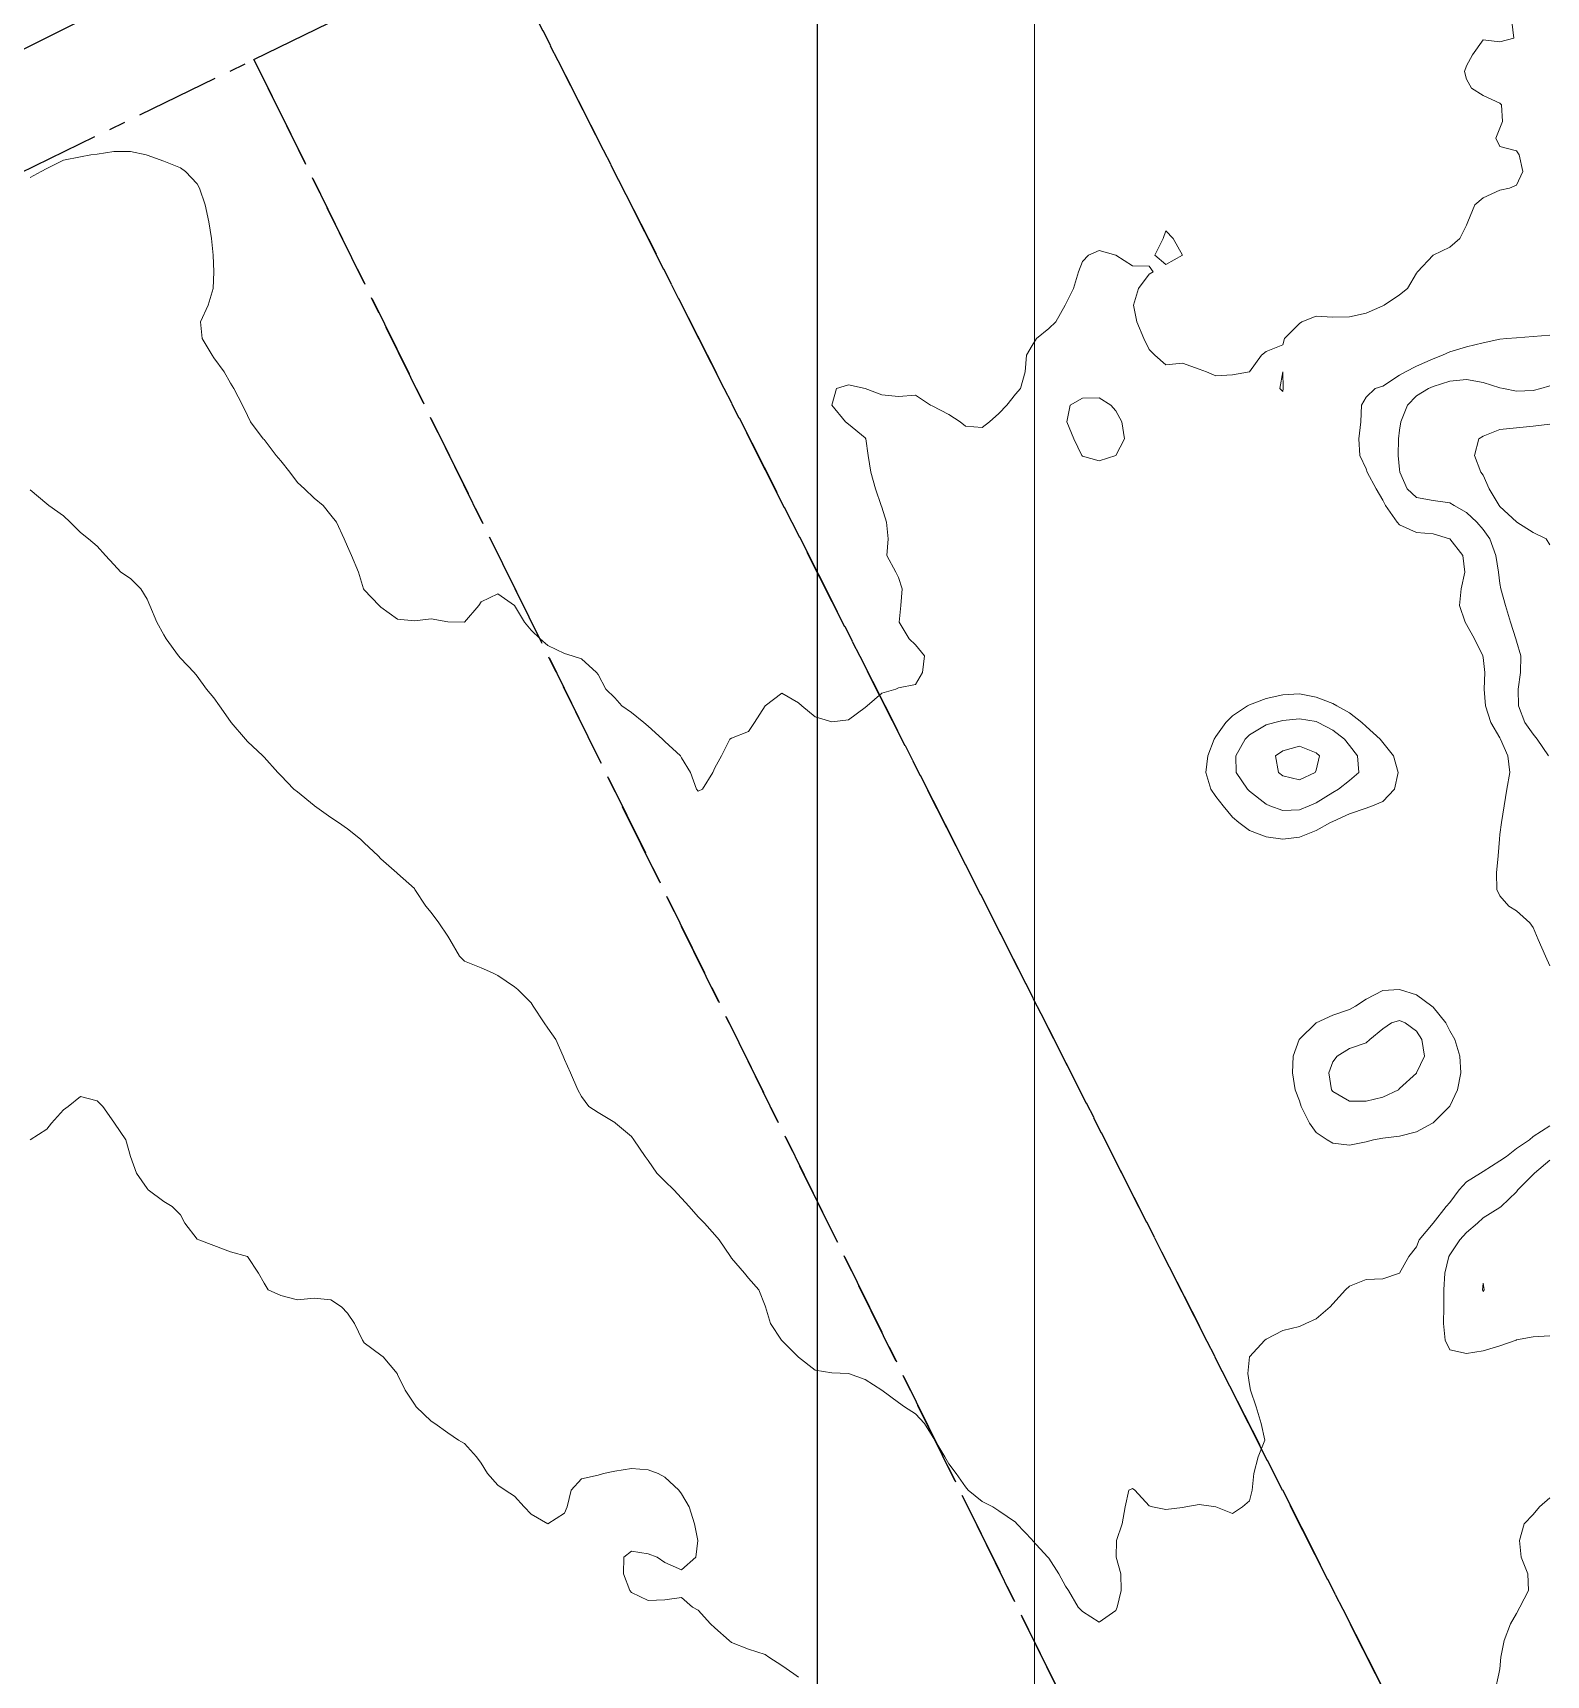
# Model space of a CAD drawing. Header units: centimetres. Extents: x 0 to 642158, y -847 to 649707.
# Drawn here: x 617236.83 to 617282.14, y 620797.71 to 620846.91 of the extents above; entities that cross this region are included whole.
import ezdxf

# ---------------------------------------------------------------- set-up
doc = ezdxf.new("R2010")
doc.units = ezdxf.units.CM
doc.header["$MEASUREMENT"] = 0
doc.linetypes.add('CENTERX2', pattern=[4, 2.5, -0.5, 0.5, -0.5])
doc.layers.add('MEV_grille', color=254, linetype='Continuous', lineweight=9)
doc.layers.add('WAL_topographie 0.5', color=253, linetype='Continuous', lineweight=20)
doc.layers.add('SPW_parcellaire cadastral', color=7, linetype='CENTERX2', lineweight=25, true_color=0xff0542)
picture_1 = doc.add_image_def('image2.png', size_in_pixel=(6614, 11023))

# ---------------------------------------------------------------- blocks, each defined once
blk = doc.blocks.new('*U112')
at = {"layer": 'MEV_grille', "transparency": 33554687}
blk.add_lwpolyline([(0, 1825.476), (0, -1825.476)], dxfattribs=at)
blk = doc.blocks.new('*U113')
at = {"layer": 'MEV_grille', "color": 0, "linetype": 'ByBlock', "lineweight": -2, "transparency": 16777216}
blk.add_blockref('*U112', (1900, 0), dxfattribs=at)

msp = doc.modelspace()

# ---------------------------------------------------------------- linework, layer by layer
msp.add_lwpolyline([(616959.655, 620703.552), (616982.944, 620718.069), (617008.046, 620732.586), (617035.72, 620747.406), (617113.599, 620785.514), (617149.59, 620803.66), (617192.99, 620824.68), (617220.21, 620838.29), (617257.26, 620856.739), (617304.592, 620879.574), (617342.397, 620898.93)])
at = {"layer": 'SPW_parcellaire cadastral'}
for points in [[(617454.845, 620780.014), (617404.956, 620754.186), (617359.081, 620730.17), (617336.661, 620771.212), (617310.193, 620758.188), (617304.386, 620763.201), (617294.476, 620769.289), (617288.255, 620775.589), (617250.741, 620849.649), (617325.082, 620885.743), (617338.539, 620892.37), (617355.187, 620858.56), (617359.626, 620860.746), (617369.519, 620865.618), (617374.129, 620867.888), (617378.983, 620870.401), (617456.064, 620908.347)], [(617230.744, 620712.405), (617238.37, 620716.158), (617240.745, 620724.014), (617272.508, 620739.643), (617282.123, 620767.668), (617243.448, 620846.11), (617250.741, 620849.649), (617288.255, 620775.589), (617294.476, 620769.289), (617304.386, 620763.201), (617310.193, 620758.188), (617336.661, 620771.212), (617359.081, 620730.17), (617357.925, 620729.905), (617383.852, 620679.762), (617287.666, 620632.245), (617278.015, 620641.677), (617259.392, 620657.765), (617254.096, 620663.041), (617248.455, 620670.977), (617243.126, 620681.472), (617230.744, 620712.405)], [(617230.744, 620712.405), (617220.396, 620753.015), (617217.144, 620774.915), (617212.878, 620831.134), (617222.042, 620835.718), (617243.448, 620846.11), (617282.123, 620767.668), (617272.508, 620739.643), (617240.745, 620724.014), (617238.37, 620716.158), (617230.744, 620712.405)]]:
    msp.add_lwpolyline(points, dxfattribs=at)
at = {"layer": 'WAL_topographie 0.5'}
for points in [[(617236.75, 620842.572), (617237.073, 620842.75), (617237.25, 620842.847), (617237.75, 620843.095), (617238.25, 620843.195), (617238.568, 620843.25), (617238.75, 620843.276), (617239.25, 620843.355), (617239.75, 620843.356), (617240.222, 620843.25), (617240.25, 620843.244), (617240.75, 620843.067), (617241.25, 620842.859), (617241.395, 620842.75), (617241.75, 620842.379), (617241.82, 620842.25), (617241.985, 620841.75), (617242.101, 620841.25), (617242.181, 620840.75), (617242.228, 620840.25), (617242.25, 620839.75), (617242.25, 620839.75), (617242.25, 620839.75), (617242.225, 620839.25), (617242.075, 620838.75), (617241.844, 620838.25), (617241.897, 620837.75), (617242.199, 620837.25), (617242.25, 620837.171), (617242.552, 620836.75), (617242.75, 620836.411), (617242.843, 620836.25), (617243.102, 620835.75), (617243.25, 620835.441), (617243.348, 620835.25), (617243.722, 620834.75), (617243.75, 620834.724), (617244.113, 620834.25), (617244.25, 620834.083), (617244.519, 620833.75), (617244.75, 620833.442), (617244.958, 620833.25), (617245.25, 620832.966), (617245.517, 620832.75), (617245.75, 620832.458), (617245.917, 620832.25), (617246.15, 620831.75), (617246.25, 620831.516), (617246.364, 620831.25), (617246.576, 620830.75), (617246.731, 620830.25), (617246.75, 620830.222), (617247.197, 620829.75), (617247.25, 620829.701), (617247.75, 620829.342), (617248.25, 620829.298), (617248.75, 620829.35), (617249.25, 620829.262), (617249.75, 620829.25), (617250.185, 620829.75), (617250.25, 620829.861), (617250.75, 620830.102), (617251.25, 620829.75), (617251.25, 620829.75), (617251.55, 620829.25), (617251.75, 620829.019), (617252.019, 620828.75), (617252.25, 620828.556), (617252.75, 620828.313), (617252.973, 620828.25), (617253.25, 620828.154), (617253.706, 620827.75), (617253.75, 620827.687), (617253.983, 620827.25), (617254.25, 620826.983), (617254.462, 620826.75), (617254.75, 620826.544), (617255.125, 620826.25), (617255.25, 620826.135), (617255.679, 620825.75), (617255.75, 620825.679), (617256.219, 620825.25), (617256.25, 620825.191), (617256.518, 620824.75), (617256.7, 620824.25), (617256.75, 620824.19), (617256.875, 620824.25), (617257.183, 620824.75), (617257.25, 620824.893), (617257.442, 620825.25), (617257.7, 620825.75), (617257.75, 620825.783), (617258.25, 620825.983), (617258.432, 620826.25), (617258.75, 620826.75), (617258.75, 620826.75), (617259.25, 620827.125), (617259.75, 620826.838), (617259.85, 620826.75), (617260.25, 620826.417), (617260.75, 620826.27), (617261.25, 620826.333), (617261.75, 620826.697), (617261.806, 620826.75), (617262.25, 620827.131), (617262.667, 620827.25), (617262.75, 620827.283), (617263.25, 620827.387), (617263.46, 620827.75), (617263.521, 620828.25), (617263.25, 620828.575), (617263.066, 620828.75), (617262.766, 620829.25), (617262.816, 620829.75), (617262.857, 620830.25), (617262.75, 620830.596), (617262.67, 620830.75), (617262.396, 620831.25), (617262.435, 620831.75), (617262.391, 620832.25), (617262.25, 620832.7), (617262.228, 620832.75), (617262.054, 620833.25), (617261.917, 620833.75), (617261.841, 620834.25), (617261.769, 620834.75), (617261.75, 620834.779), (617261.25, 620835.187), (617261.162, 620835.25), (617260.75, 620835.75), (617260.75, 620835.75), (617260.75, 620835.75), (617260.893, 620836.25), (617261.25, 620836.359), (617261.75, 620836.25), (617261.75, 620836.25), (617262.25, 620836.065), (617262.75, 620836.009), (617263.25, 620836.055), (617263.708, 620835.75), (617263.75, 620835.734), (617264.25, 620835.479), (617264.594, 620835.25), (617264.75, 620835.125), (617265.25, 620835.083), (617265.469, 620835.25), (617265.75, 620835.5), (617265.987, 620835.75), (617266.25, 620836.083), (617266.397, 620836.25), (617266.536, 620836.75), (617266.583, 620837.25), (617266.75, 620837.544), (617266.88, 620837.75), (617267.25, 620838.053), (617267.453, 620838.25), (617267.739, 620838.75), (617267.75, 620838.773), (617267.983, 620839.25), (617268.139, 620839.75), (617268.25, 620840.062), (617268.438, 620840.25), (617268.75, 620840.389), (617269.25, 620840.25), (617269.25, 620840.25), (617269.75, 620839.925), (617270.25, 620839.917), (617270.375, 620839.75), (617270.25, 620839.673), (617269.927, 620839.25), (617269.78, 620838.75), (617269.88, 620838.25), (617270.09, 620837.75), (617270.25, 620837.417), (617270.424, 620837.25), (617270.75, 620836.962), (617271.25, 620837.012), (617271.75, 620836.833), (617271.964, 620836.75), (617272.25, 620836.632), (617272.75, 620836.667), (617273.25, 620836.75), (617273.25, 620836.75), (617273.613, 620837.25), (617273.75, 620837.365), (617274.25, 620837.562), (617274.298, 620837.75), (617274.75, 620838.202), (617274.825, 620838.25), (617275.25, 620838.417), (617275.75, 620838.388), (617276.25, 620838.403), (617276.75, 620838.505), (617277.25, 620838.731), (617277.282, 620838.75), (617277.75, 620839.059), (617277.981, 620839.25), (617278.25, 620839.706), (617278.28, 620839.75), (617278.75, 620840.25), (617278.75, 620840.25), (617279.25, 620840.485), (617279.55, 620840.75), (617279.75, 620841.15), (617279.793, 620841.25), (617280, 620841.75), (617280.25, 620841.96), (617280.75, 620842.196), (617281.036, 620842.25), (617281.25, 620842.344), (617281.441, 620842.75), (617281.333, 620843.25), (617281.25, 620843.368), (617280.75, 620843.5), (617280.635, 620843.75), (617280.75, 620844.05), (617280.833, 620844.25), (617280.796, 620844.75), (617280.75, 620844.798), (617280.25, 620845.029), (617279.898, 620845.25), (617279.75, 620845.517), (617279.697, 620845.75), (617279.75, 620845.917), (617279.929, 620846.25), (617280.25, 620846.696), (617280.75, 620846.636), (617281.167, 620846.75), (617281.111, 620847.25)], [(617271.25, 620840.25), (617271.25, 620840.25), (617270.75, 620839.964), (617270.417, 620840.25), (617270.67, 620840.75), (617270.75, 620840.972), (617270.972, 620840.75), (617271.25, 620840.25), (617271.25, 620840.25)], [(617282.25, 620818.959), (617282.116, 620819.25), (617281.9, 620819.75), (617281.75, 620820.106), (617281.646, 620820.25), (617281.25, 620820.611), (617281.023, 620820.75), (617280.75, 620821.054), (617280.661, 620821.25), (617280.65, 620821.75), (617280.704, 620822.25), (617280.737, 620822.75), (617280.75, 620822.89), (617280.799, 620823.25), (617280.878, 620823.75), (617280.955, 620824.25), (617281.047, 620824.75), (617280.991, 620825.25), (617280.773, 620825.75), (617280.75, 620825.793), (617280.478, 620826.25), (617280.316, 620826.75), (617280.281, 620827.25), (617280.297, 620827.75), (617280.25, 620828.199), (617280.242, 620828.25), (617279.989, 620828.75), (617279.75, 620829.187), (617279.709, 620829.25), (617279.542, 620829.75), (617279.591, 620830.25), (617279.701, 620830.75), (617279.638, 620831.25), (617279.25, 620831.748), (617279.245, 620831.75), (617278.75, 620831.897), (617278.25, 620831.939), (617277.75, 620832.172), (617277.681, 620832.25), (617277.329, 620832.75), (617277.25, 620832.906), (617277.046, 620833.25), (617276.779, 620833.75), (617276.75, 620833.849), (617276.558, 620834.25), (617276.533, 620834.75), (617276.584, 620835.25), (617276.612, 620835.75), (617276.75, 620835.992), (617277.02, 620836.25), (617277.25, 620836.32), (617277.75, 620836.653), (617277.921, 620836.75), (617278.25, 620836.921), (617278.75, 620837.14), (617279.034, 620837.25), (617279.25, 620837.355), (617279.75, 620837.504), (617280.25, 620837.623), (617280.75, 620837.731), (617280.964, 620837.75), (617281.25, 620837.775), (617281.75, 620837.809), (617282.25, 620837.852)], [(617274.25, 620836.167), (617274.265, 620836.25), (617274.25, 620836.749), (617274.167, 620836.25), (617274.25, 620836.167)], [(617282.21, 620825.25), (617281.872, 620825.75), (617281.75, 620825.898), (617281.502, 620826.25), (617281.31, 620826.75), (617281.294, 620827.25), (617281.373, 620827.75), (617281.382, 620828.25), (617281.25, 620828.684), (617281.231, 620828.75), (617281.067, 620829.25), (617280.916, 620829.75), (617280.778, 620830.25), (617280.75, 620830.408), (617280.706, 620830.75), (617280.631, 620831.25), (617280.448, 620831.75), (617280.25, 620832.029), (617280.06, 620832.25), (617279.75, 620832.542), (617279.382, 620832.75), (617279.25, 620832.824), (617278.75, 620832.896), (617278.25, 620832.986), (617277.98, 620833.25), (617277.76, 620833.75), (617277.75, 620833.831), (617277.709, 620834.25), (617277.718, 620834.75), (617277.75, 620835.004), (617277.782, 620835.25), (617277.986, 620835.75), (617278.25, 620836.032), (617278.613, 620836.25), (617278.75, 620836.313), (617279.25, 620836.471), (617279.75, 620836.524), (617280.25, 620836.432), (617280.75, 620836.274), (617280.856, 620836.25), (617281.25, 620836.169), (617281.75, 620836.196), (617281.973, 620836.25), (617282.25, 620836.334)], [(617268.75, 620834.088), (617269.25, 620834.25), (617269.25, 620834.25), (617269.513, 620834.75), (617269.43, 620835.25), (617269.25, 620835.583), (617269.1, 620835.75), (617268.75, 620835.969), (617268.25, 620835.964), (617267.89, 620835.75), (617267.783, 620835.25), (617267.995, 620834.75), (617268.236, 620834.25), (617268.25, 620834.23), (617268.75, 620834.088)], [(617282.25, 620831.575), (617282.133, 620831.75), (617281.75, 620831.935), (617281.262, 620832.25), (617281.25, 620832.255), (617280.75, 620832.721), (617280.725, 620832.75), (617280.43, 620833.25), (617280.25, 620833.66), (617280.181, 620833.75), (617279.989, 620834.25), (617280.125, 620834.75), (617280.25, 620834.83), (617280.75, 620835.023), (617281.25, 620835.077), (617281.75, 620835.122), (617282.25, 620835.186)], [(617236.75, 620833.215), (617237.25, 620832.798), (617237.306, 620832.75), (617237.75, 620832.434), (617237.95, 620832.25), (617238.25, 620831.941), (617238.491, 620831.75), (617238.75, 620831.531), (617239, 620831.25), (617239.25, 620830.985), (617239.461, 620830.75), (617239.75, 620830.557), (617240.063, 620830.25), (617240.25, 620829.941), (617240.333, 620829.75), (617240.536, 620829.25), (617240.75, 620828.875), (617240.818, 620828.75), (617241.187, 620828.25), (617241.25, 620828.179), (617241.662, 620827.75), (617241.75, 620827.637), (617242.032, 620827.25), (617242.25, 620826.989), (617242.419, 620826.75), (617242.75, 620826.283), (617242.77, 620826.25), (617243.191, 620825.75), (617243.25, 620825.681), (617243.718, 620825.25), (617243.75, 620825.208), (617244.162, 620824.75), (617244.25, 620824.66), (617244.64, 620824.25), (617244.75, 620824.168), (617245.25, 620823.758), (617245.262, 620823.75), (617245.75, 620823.403), (617245.975, 620823.25), (617246.25, 620823.06), (617246.633, 620822.75), (617246.75, 620822.648), (617247.171, 620822.25), (617247.25, 620822.168), (617247.727, 620821.75), (617247.75, 620821.725), (617248.25, 620821.273), (617248.269, 620821.25), (617248.597, 620820.75), (617248.75, 620820.553), (617248.985, 620820.25), (617249.25, 620819.844), (617249.317, 620819.75), (617249.605, 620819.25), (617249.75, 620819.1), (617250.25, 620818.903), (617250.591, 620818.75), (617250.75, 620818.667), (617251.25, 620818.328), (617251.353, 620818.25), (617251.75, 620817.853), (617251.809, 620817.75), (617252.135, 620817.25), (617252.25, 620817.088), (617252.486, 620816.75), (617252.71, 620816.25), (617252.75, 620816.15), (617252.924, 620815.75), (617253.148, 620815.25), (617253.25, 620815.046), (617253.474, 620814.75), (617253.75, 620814.568), (617254.25, 620814.271), (617254.272, 620814.25), (617254.75, 620813.843), (617254.824, 620813.75), (617255.16, 620813.25), (617255.25, 620813.128), (617255.514, 620812.75), (617255.75, 620812.514), (617256.018, 620812.25), (617256.25, 620812.004), (617256.476, 620811.75), (617256.75, 620811.437), (617256.935, 620811.25), (617257.25, 620810.903), (617257.38, 620810.75), (617257.717, 620810.25), (617257.75, 620810.205), (617258.135, 620809.75), (617258.25, 620809.6), (617258.563, 620809.25), (617258.75, 620808.773), (617258.761, 620808.75), (617258.91, 620808.25), (617259.242, 620807.75), (617259.25, 620807.741), (617259.741, 620807.25), (617259.75, 620807.239), (617260.25, 620806.844), (617260.75, 620806.769), (617261.25, 620806.75), (617261.25, 620806.75), (617261.75, 620806.573), (617262.25, 620806.25), (617262.25, 620806.25), (617262.75, 620805.881), (617262.922, 620805.75), (617263.25, 620805.544), (617263.523, 620805.25), (617263.75, 620804.882), (617263.838, 620804.75), (617264.133, 620804.25), (617264.25, 620804.046), (617264.472, 620803.75), (617264.75, 620803.35), (617264.833, 620803.25), (617265.25, 620802.912), (617265.566, 620802.75), (617265.75, 620802.637), (617266.25, 620802.292), (617266.286, 620802.25), (617266.75, 620801.763), (617266.761, 620801.75), (617267.217, 620801.25), (617267.25, 620801.213), (617267.542, 620800.75), (617267.75, 620800.375), (617267.835, 620800.25), (617268.128, 620799.75), (617268.25, 620799.619), (617268.75, 620799.304), (617269.25, 620799.65), (617269.295, 620799.75), (617269.41, 620800.25), (617269.406, 620800.75), (617269.266, 620801.25), (617269.269, 620801.75), (617269.446, 620802.25), (617269.536, 620802.75), (617269.639, 620803.25), (617269.75, 620803.303), (617269.821, 620803.25), (617270.25, 620802.788), (617270.35, 620802.75), (617270.75, 620802.679), (617271.25, 620802.734), (617271.35, 620802.75), (617271.75, 620802.821), (617272.25, 620802.75), (617272.25, 620802.75), (617272.75, 620802.554), (617273.05, 620802.75), (617273.25, 620802.938), (617273.339, 620803.25), (617273.383, 620803.75), (617273.515, 620804.25), (617273.711, 620804.75), (617273.606, 620805.25), (617273.453, 620805.75), (617273.281, 620806.25), (617273.25, 620806.417), (617273.203, 620806.75), (617273.25, 620807.25), (617273.25, 620807.25), (617273.714, 620807.75), (617273.75, 620807.772), (617274.25, 620808.033), (617274.75, 620808.159), (617274.94, 620808.25), (617275.25, 620808.383), (617275.669, 620808.75), (617275.75, 620808.833), (617276.13, 620809.25), (617276.25, 620809.367), (617276.75, 620809.564), (617277.25, 620809.583), (617277.75, 620809.75), (617277.75, 620809.75), (617278.024, 620810.25), (617278.25, 620810.538), (617278.333, 620810.75), (617278.75, 620811.247), (617278.752, 620811.25), (617279.148, 620811.75), (617279.25, 620811.875), (617279.529, 620812.25), (617279.75, 620812.487), (617280.174, 620812.75), (617280.25, 620812.803), (617280.75, 620813.122), (617280.949, 620813.25), (617281.25, 620813.488), (617281.641, 620813.75), (617281.75, 620813.843), (617282.25, 620814.171)], [(617275.679, 620823.25), (617275.25, 620823.017), (617274.75, 620822.815), (617274.25, 620822.751), (617273.75, 620822.824), (617273.25, 620823.009), (617272.931, 620823.25), (617272.75, 620823.411), (617272.465, 620823.75), (617272.25, 620824.027), (617272.101, 620824.25), (617271.952, 620824.75), (617272.003, 620825.25), (617272.199, 620825.75), (617272.25, 620825.83), (617272.546, 620826.25), (617272.75, 620826.449), (617273.198, 620826.75), (617273.25, 620826.782), (617273.75, 620826.972), (617274.25, 620827.08), (617274.75, 620827.105), (617275.25, 620827.012), (617275.75, 620826.815), (617275.866, 620826.75), (617276.25, 620826.534), (617276.615, 620826.25), (617276.75, 620826.129), (617277.165, 620825.75), (617277.25, 620825.65), (617277.569, 620825.25), (617277.705, 620824.75), (617277.601, 620824.25), (617277.25, 620823.881), (617276.938, 620823.75), (617276.75, 620823.679), (617276.25, 620823.517), (617275.75, 620823.286), (617275.679, 620823.25)], [(617275.042, 620823.75), (617274.75, 620823.633), (617274.25, 620823.613), (617273.864, 620823.75), (617273.75, 620823.802), (617273.25, 620824.189), (617273.192, 620824.25), (617272.86, 620824.75), (617272.841, 620825.25), (617273.124, 620825.75), (617273.25, 620825.874), (617273.75, 620826.174), (617274.015, 620826.25), (617274.25, 620826.309), (617274.75, 620826.359), (617275.25, 620826.277), (617275.31, 620826.25), (617275.75, 620826.023), (617276.101, 620825.75), (617276.25, 620825.563), (617276.493, 620825.25), (617276.532, 620824.75), (617276.25, 620824.512), (617275.916, 620824.25), (617275.75, 620824.156), (617275.25, 620823.841), (617275.042, 620823.75)], [(617275.219, 620824.75), (617274.75, 620824.528), (617274.25, 620824.655), (617274.127, 620824.75), (617274.029, 620825.25), (617274.25, 620825.403), (617274.75, 620825.539), (617275.25, 620825.344), (617275.349, 620825.25), (617275.25, 620824.817), (617275.219, 620824.75)], [(617276.966, 620813.75), (617276.75, 620813.69), (617276.25, 620813.588), (617275.75, 620813.643), (617275.577, 620813.75), (617275.25, 620813.963), (617275.049, 620814.25), (617274.806, 620814.75), (617274.75, 620814.919), (617274.623, 620815.25), (617274.547, 620815.75), (617274.564, 620816.25), (617274.744, 620816.75), (617274.75, 620816.758), (617275.25, 620817.25), (617275.25, 620817.25), (617275.75, 620817.478), (617276.25, 620817.647), (617276.428, 620817.75), (617276.75, 620817.962), (617277.25, 620818.221), (617277.75, 620818.25), (617277.75, 620818.25), (617277.75, 620818.25), (617278.25, 620818.089), (617278.717, 620817.75), (617278.75, 620817.718), (617279.131, 620817.25), (617279.25, 620817.012), (617279.407, 620816.75), (617279.557, 620816.25), (617279.582, 620815.75), (617279.486, 620815.25), (617279.25, 620814.757), (617279.246, 620814.75), (617278.75, 620814.26), (617278.734, 620814.25), (617278.25, 620813.985), (617277.75, 620813.859), (617277.25, 620813.797), (617276.966, 620813.75)], [(617277.712, 620815.25), (617277.25, 620815.025), (617276.75, 620814.907), (617276.25, 620814.906), (617275.75, 620815.193), (617275.713, 620815.25), (617275.627, 620815.75), (617275.75, 620816.083), (617275.881, 620816.25), (617276.25, 620816.479), (617276.75, 620816.656), (617276.86, 620816.75), (617277.25, 620817.075), (617277.509, 620817.25), (617277.75, 620817.321), (617277.916, 620817.25), (617278.25, 620817.006), (617278.413, 620816.75), (617278.494, 620816.25), (617278.252, 620815.75), (617278.25, 620815.747), (617277.75, 620815.283), (617277.712, 620815.25)], [(617236.75, 620813.75), (617237.25, 620814.066), (617237.385, 620814.25), (617237.75, 620814.646), (617237.882, 620814.75), (617238.25, 620815.042), (617238.75, 620814.917), (617238.923, 620814.75), (617239.25, 620814.278), (617239.272, 620814.25), (617239.613, 620813.75), (617239.75, 620813.25), (617239.75, 620813.25), (617239.934, 620812.75), (617240.25, 620812.288), (617240.276, 620812.25), (617240.75, 620811.904), (617241, 620811.75), (617241.25, 620811.5), (617241.383, 620811.25), (617241.75, 620810.772), (617241.8, 620810.75), (617242.25, 620810.583), (617242.75, 620810.396), (617243.25, 620810.25), (617243.25, 620810.25), (617243.589, 620809.75), (617243.75, 620809.45), (617243.875, 620809.25), (617244.25, 620809.083), (617244.75, 620808.952), (617245.25, 620809), (617245.75, 620808.954), (617246.065, 620808.75), (617246.25, 620808.557), (617246.458, 620808.25), (617246.694, 620807.75), (617246.75, 620807.669), (617247.25, 620807.3), (617247.317, 620807.25), (617247.736, 620806.75), (617247.75, 620806.717), (617247.976, 620806.25), (617248.25, 620805.825), (617248.302, 620805.75), (617248.75, 620805.317), (617248.861, 620805.25), (617249.25, 620804.97), (617249.573, 620804.75), (617249.75, 620804.653), (617250.107, 620804.25), (617250.25, 620804.058), (617250.436, 620803.75), (617250.75, 620803.404), (617250.972, 620803.25), (617251.25, 620803.076), (617251.536, 620802.75), (617251.75, 620802.531), (617252.25, 620802.25), (617252.75, 620802.565), (617252.828, 620802.75), (617252.941, 620803.25), (617253.25, 620803.595), (617253.75, 620803.706), (617253.917, 620803.75), (617254.25, 620803.824), (617254.75, 620803.899), (617255.25, 620803.861), (617255.546, 620803.75), (617255.75, 620803.648), (617256.171, 620803.25), (617256.25, 620803.142), (617256.48, 620802.75), (617256.64, 620802.25), (617256.738, 620801.75), (617256.682, 620801.25), (617256.25, 620800.87), (617255.75, 620801.088), (617255.521, 620801.25), (617255.25, 620801.344), (617254.75, 620801.428), (617254.527, 620801.25), (617254.508, 620800.75), (617254.698, 620800.25), (617254.75, 620800.186), (617255.25, 620799.95), (617255.75, 620799.966), (617256.25, 620800.042), (617256.583, 620799.75), (617256.75, 620799.658), (617257.119, 620799.25), (617257.25, 620799.13), (617257.677, 620798.75), (617257.75, 620798.688), (617258.25, 620798.487), (617258.75, 620798.329), (617258.861, 620798.25), (617259.25, 620798.006), (617259.617, 620797.75), (617259.75, 620797.655)], [(617282.25, 620807.877), (617281.75, 620807.842), (617281.25, 620807.755), (617281.235, 620807.75), (617280.75, 620807.579), (617280.25, 620807.431), (617279.75, 620807.344), (617279.25, 620807.458), (617279.109, 620807.75), (617279.063, 620808.25), (617279.069, 620808.75), (617279.078, 620809.25), (617279.101, 620809.75), (617279.221, 620810.25), (617279.25, 620810.301), (617279.556, 620810.75), (617279.75, 620810.972), (617280.084, 620811.25), (617280.25, 620811.409), (617280.75, 620811.717), (617280.789, 620811.75), (617281.25, 620812.191), (617281.288, 620812.25), (617281.75, 620812.713), (617281.783, 620812.75), (617282.25, 620813.136)], [(617280.278, 620809.25), (617280.25, 620809.2), (617280.23, 620809.25), (617280.25, 620809.456), (617280.278, 620809.25)], [(617280.615, 620797.25), (617280.721, 620797.75), (617280.75, 620797.897), (617280.779, 620798.25), (617280.881, 620798.75), (617281.068, 620799.25), (617281.25, 620799.561), (617281.348, 620799.75), (617281.605, 620800.25), (617281.585, 620800.75), (617281.391, 620801.25), (617281.341, 620801.75), (617281.477, 620802.25), (617281.75, 620802.528), (617281.937, 620802.75), (617282.25, 620803.026)]]:
    msp.add_lwpolyline(points, dxfattribs=at)

# ---------------------------------------------------------------- block references
at = {"layer": 'MEV_grille', "transparency": 33554687}
msp.add_blockref('*U113', (615366.814, 620593.644), dxfattribs=at)

# ---------------------------------------------------------------- pictures from other files: only their frames are drawn
image = msp.add_image(picture_1, insert=(616830.845, 620745.783), size_in_units=(429.466, 715.756), dxfattribs=dict(brightness=75))
image.dxf.flags = 7

doc.saveas('drawing.dxf')
